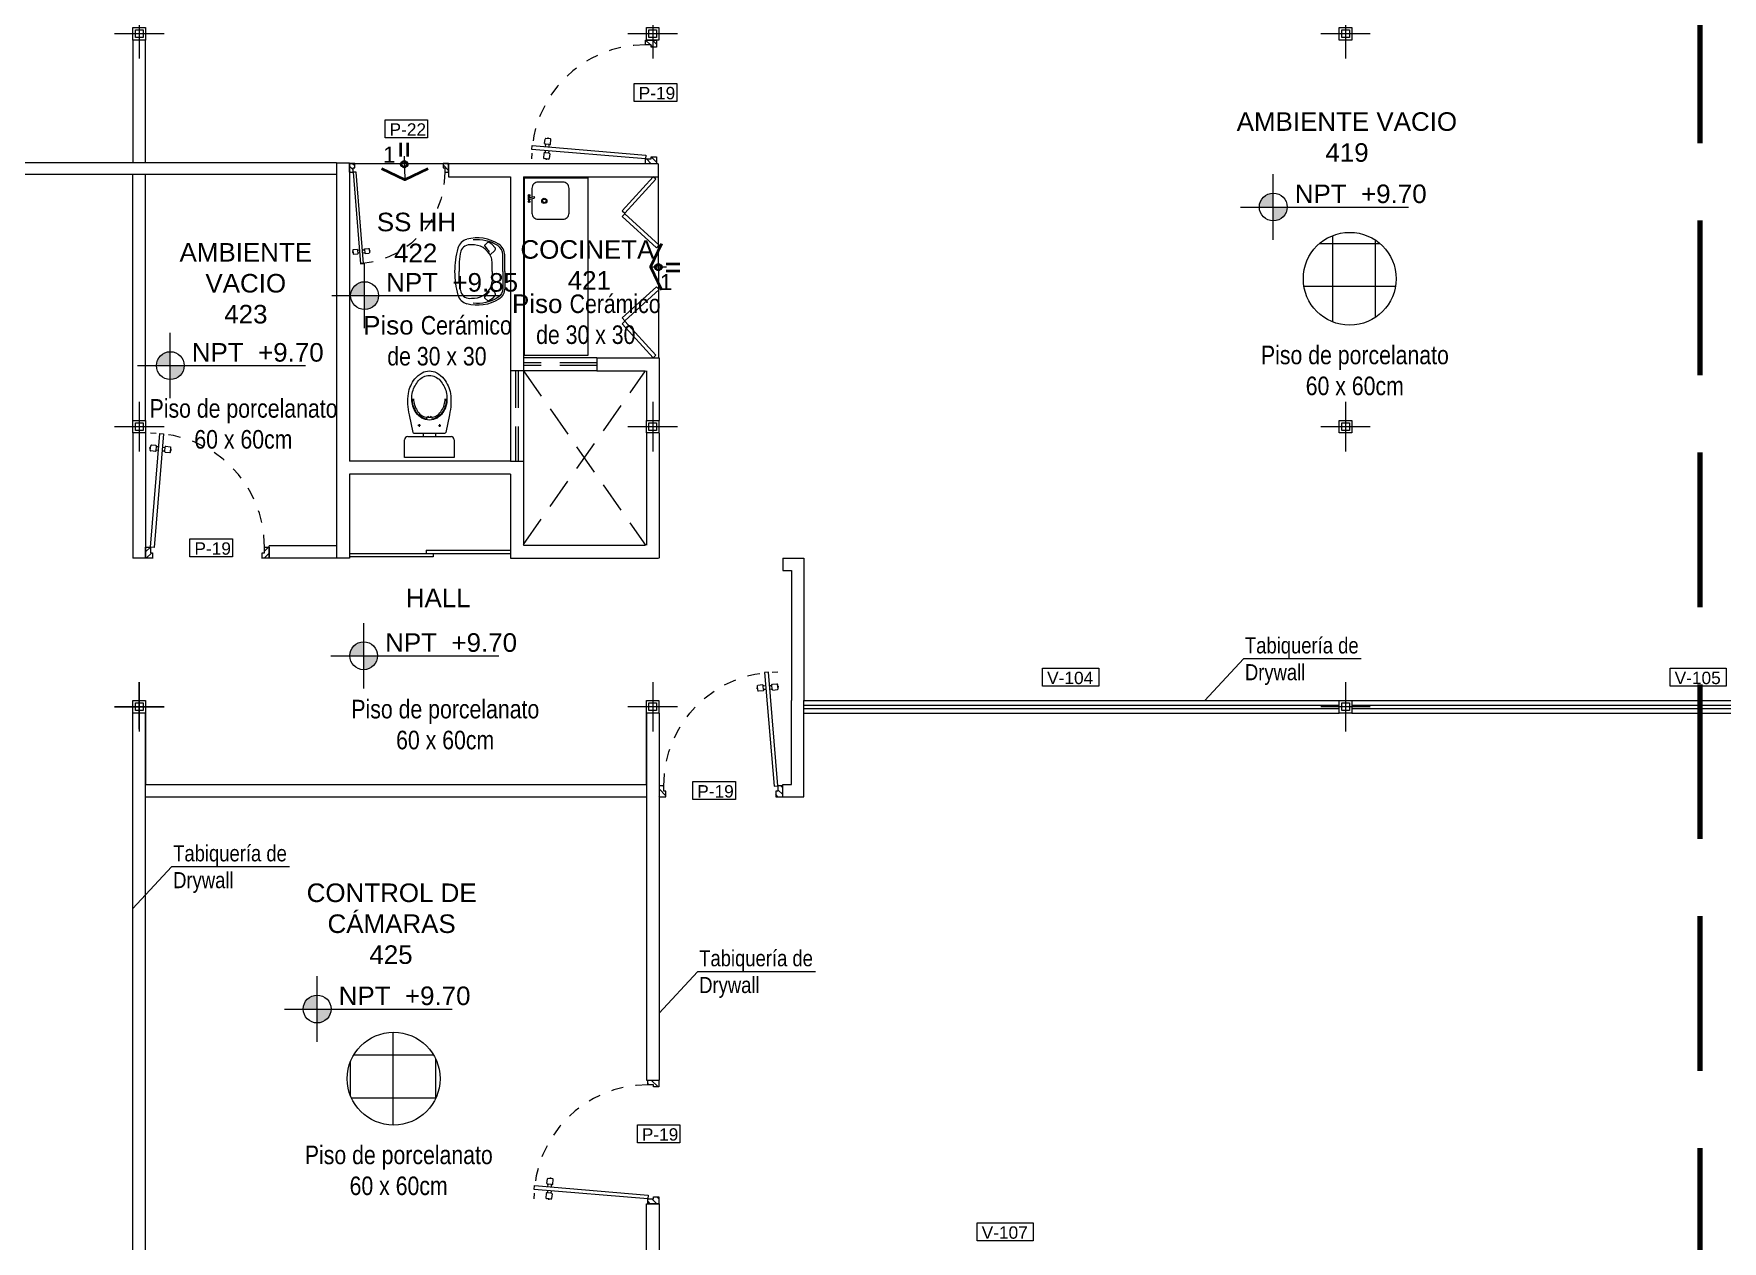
# Model space of a CAD drawing. Header units: inches. Extents: x 140 to 978, y -82 to 38.
# Drawn here: x 850.88 to 864.53, y 8.8 to 18.56 of the extents above; entities that cross this region are included whole.
import ezdxf

# ---------------------------------------------------------------- set-up
doc = ezdxf.new("R2010")
doc.units = ezdxf.units.IN
doc.header["$MEASUREMENT"] = 0
for name, pattern in [('DASHDOT2', [12.7, 6.35, -3.175, 0, -3.175]), ('DASHED', [0.75, 0.5, -0.25]), ('DASHED2', [0.375, 0.25, -0.125]), ('HIDDEN', [0.4, 0.3, -0.1])]:
    doc.linetypes.add(name, pattern=pattern)
for name, color, linetype, lineweight in [('UNSAAC-COLUMNA', 24, 'Continuous', 0), ('UNSAAC-CORTE MURO', 42, 'Continuous', 35), ('UNSAAC-EJE COLUMNA', 22, 'DASHDOT2', 0), ('UNSAAC-LINEA DE CORTE', 7, 'Continuous', 70), ('UNSAAC-LLAMADOS', 88, 'Continuous', 0), ('UNSAAC-MUEBLE', 254, 'Continuous', 0), ('UNSAAC-MURETE', 146, 'Continuous', 20), ('UNSAAC-PISOS', 253, 'Continuous', 0), ('UNSAAC-PROYECCIONES', 38, 'DASHED2', 0), ('UNSAAC-TEXTOS', 250, 'Continuous', 0), ('UNSAAC-VANOS', 24, 'Continuous', 0), ('UNSAAC-VARIOS', 30, 'Continuous', 0)]:
    doc.layers.add(name, color=color, linetype=linetype, lineweight=lineweight)
doc.styles.add('5mm', font='GOTHIC.TTF', dxfattribs={"height": 5})
doc.styles.add('narrow', font='')
doc.styles.get("Standard").update_dxf_attribs({"font": 'arial.ttf'})
doc.styles.get('narrow').set_extended_font_data('Arial Narrow', italic=True)

# ---------------------------------------------------------------- blocks, each defined once
blk = doc.blocks.new('PRTX80')
at = {"layer": 'UNSAAC-TEXTOS'}
h = blk.add_hatch(dxfattribs=at)
h.set_pattern_fill('ANSI31', color=256, scale=0.01, style=0)
h.set_pattern_definition([(45, (-1.629623, -4.234902), (-0.02245064, 0.02245064), [])])
h.paths.add_polyline_path([(-0.755, 0.036), (-0.8, 0.036), (-0.8, -0.036), (-0.769, -0.036), (-0.769, 0), (-0.755, 0)])
h.paths.add_polyline_path([(0, 0.036), (-0.045, 0.036), (-0.045, 0), (-0.032, 0), (-0.032, -0.036), (0, -0.036)])
at = {"layer": 'UNSAAC-PROYECCIONES', "ltscale": 0.15}
blk.add_arc((-0.032, -0.036), 0.737, 180, 270, dxfattribs=at)
at = {"layer": 'UNSAAC-TEXTOS'}
for p, q in [((-0.161, -0.651), (-0.163, -0.681)), ((-0.127, -0.65), (-0.157, -0.648)), ((-0.123, -0.654), (-0.124, -0.658)), ((-0.165, -0.662), (-0.166, -0.669)), ((-0.162, -0.67), (-0.166, -0.669)), ((-0.162, -0.662), (-0.165, -0.662)), ((-0.13, -0.688), (-0.16, -0.685)), ((-0.124, -0.658), (-0.126, -0.68)), ((-0.126, -0.68), (-0.126, -0.684)), ((-0.11, -0.682), (-0.126, -0.68)), ((-0.108, -0.659), (-0.124, -0.658)), ((-0.085, -0.684), (-0.07, -0.685)), ((-0.083, -0.661), (-0.068, -0.663)), ((-0.068, -0.663), (-0.07, -0.685)), ((-0.07, -0.685), (-0.07, -0.689)), ((-0.068, -0.659), (-0.068, -0.663)), ((-0.067, -0.693), (-0.037, -0.695)), ((-0.064, -0.655), (-0.034, -0.658)), ((-0.03, -0.662), (-0.033, -0.692)), ((-0.032, -0.681), (-0.028, -0.681)), ((-0.031, -0.673), (-0.028, -0.673)), ((-0.028, -0.673), (-0.028, -0.681))]:
    blk.add_line(p, q, dxfattribs=at)
for points in [[(-0.8, 0.036), (-0.755, 0.036), (-0.755, 0), (-0.769, 0), (-0.769, -0.036), (-0.8, -0.036), (-0.8, 0.036)], [(-0.045, 0.036), (0, 0.036), (0, -0.036), (-0.032, -0.036), (-0.032, 0), (-0.045, 0), (-0.045, 0.036)]]:
    blk.add_lwpolyline(points, dxfattribs=at)
blk.add_lwpolyline([(-0.056, -0.034), (-0.032, -0.036), (-0.093, -0.77), (-0.117, -0.768)], close=True, dxfattribs=at)
for centre, start, end in [((-0.157, -0.651), 85.2462, 175.2462), ((-0.127, -0.654), 355.2462, 85.2462), ((-0.16, -0.681), 175.2462, 265.2462), ((-0.13, -0.684), 265.2462, 355.2462), ((-0.067, -0.689), 175.2462, 265.2462), ((-0.064, -0.659), 85.2462, 175.2462), ((-0.037, -0.691), 265.2462, 355.2462), ((-0.034, -0.662), 355.2462, 85.2462)]:
    blk.add_arc(centre, 0.00375, start, end, dxfattribs=at)
blk = doc.blocks.new('A$C1DC20D96')
at = {"layer": 'UNSAAC-MUEBLE', "xscale": -1.167239801663273, "yscale": 1.167239801663273, "zscale": 1.167239801663273, "rotation": 180}
blk.add_blockref('PRTX80', (0, 0.034), dxfattribs=at)
blk = doc.blocks.new('puertaDer')
at = {"layer": 'UNSAAC-MUEBLE', "lineweight": 0, "ltscale": 0.4, "xscale": 1.070902481408632, "yscale": 1.070902481408632, "zscale": 1.070902481408632, "rotation": 270}
blk.add_blockref('A$C1DC20D96', (0.052, 0), dxfattribs=at)
blk = doc.blocks.new('puertaIzq')
at = {"layer": 'UNSAAC-MUEBLE', "color": 251, "linetype": 'Continuous', "xscale": -0.9999999580864767, "yscale": 0.9999999580864767, "zscale": 0.9999999580864767, "rotation": 180}
blk.add_blockref('puertaDer', (-0.033, 0), dxfattribs=at)
blk = doc.blocks.new('A$C53952AC4')
at = {"layer": 'UNSAAC-MUEBLE', "color": 251, "linetype": 'Continuous', "xscale": -0.8099999999999901, "yscale": 0.8099999999999901, "zscale": 0.8099999999999901, "rotation": 270}
blk.add_blockref('puertaIzq', (1, -0.009), dxfattribs=at)
blk = doc.blocks.new('P')
at = {"layer": 'UNSAAC-PISOS', "xscale": -1.242090626954516, "yscale": 1.242090626954516, "zscale": 1.242090626954516}
blk.add_blockref('A$C53952AC4', (1.237, -0.003), dxfattribs=at)
blk = doc.blocks.new('columna')
at = {"layer": 'UNSAAC-COLUMNA'}
for p, q in [((0, 0.2), (0, -0.2)), ((0, 0.2), (0, -0.2)), ((0.2, 0), (-0.2, 0)), ((0.2, 0), (-0.2, 0))]:
    blk.add_line(p, q, dxfattribs=at)
for points in [[(-0.0508, 0.0508), (0.0508, 0.0508), (0.0508, -0.0508), (-0.0508, -0.0508)], [(-0.0308, 0.0308), (0.0308, 0.0308), (0.0308, -0.0308), (-0.0308, -0.0308)]]:
    blk.add_lwpolyline(points, close=True, dxfattribs=at)
blk = doc.blocks.new('inodoro')
at = {"layer": 'UNSAAC-MUEBLE'}
for p, q in [((-0.073, 0.285), (-0.093, 0.285)), ((-0.083, 0.295), (-0.083, 0.275)), ((0.073, 0.285), (0.093, 0.285)), ((0.083, 0.295), (0.083, 0.275)), ((-0.2, 0.025), (-0.2, 0.17)), ((-0.175, 0.195), (0.175, 0.195)), ((0.2, 0.17), (0.2, 0.025)), ((0.2, 0.025), (-0.2, 0.025))]:
    blk.add_line(p, q, dxfattribs=at)
for points in [[(-0.122, 0.22, -0.356028), (-0.132, 0.227), (-0.162, 0.371, -0.088113), (-0.17, 0.544, -0.124068), (-0.118, 0.661, -0.086475), (-0.059, 0.711, -0.130408), (0, 0.726, -0.130408), (0.059, 0.711, -0.086475), (0.118, 0.661, -0.124068), (0.17, 0.544, -0.088113), (0.162, 0.371), (0.132, 0.227, -0.356028), (0.122, 0.22)], [(0, 0.689, -0.221073), (0.087, 0.649, -0.102493), (0.136, 0.557, -0.121565), (0.134, 0.442, -0.187395), (0.062, 0.345, -0.126952), (0, 0.329, -0.126952), (-0.062, 0.345, -0.187395), (-0.134, 0.442, -0.121565), (-0.136, 0.557, -0.102493), (-0.087, 0.649, -0.221073)]]:
    blk.add_lwpolyline(points, format="xyb", close=True, dxfattribs=at)
for points in [[(-0.128, 0.5, 0.134007), (-0.099, 0.405, 0.213245), (-0.025, 0.351, -0.668461), (-0.028, 0.337, -0.205105), (-0.109, 0.399, -0.136377), (-0.137, 0.5)], [(0.137, 0.5, -0.136377), (0.109, 0.399, -0.205105), (0.028, 0.337, -0.668461), (0.025, 0.351, 0.213245), (0.099, 0.405, 0.134007), (0.128, 0.5)], [(0.005, 0.361), (0.016, 0.355, -0.801198), (0.017, 0.352, -0.05862), (0, 0.35, -0.05862), (-0.017, 0.352, -0.801198), (-0.016, 0.355), (-0.005, 0.361)]]:
    blk.add_lwpolyline(points, format="xyb", dxfattribs=at)
blk.add_lwpolyline([(-0.051, 0.22), (-0.051, 0.195), (0.051, 0.195), (0.051, 0.22)], dxfattribs=at)
for centre, start, end in [((-0.174, 0.169), 92.0974, 177.9026), ((0.174, 0.169), 2.0974, 87.9026)]:
    blk.add_arc(centre, 0.026, start, end, dxfattribs=at)
blk = doc.blocks.new('lavat_planta')
at = {"layer": 'UNSAAC-MUEBLE'}
for p, q in [((-0.244, -0.113), (-0.264, -0.142)), ((-0.263, -0.151), (-0.238, -0.179)), ((-0.216, -0.088), (-0.244, -0.113)), ((-0.202, -0.158), (-0.186, -0.142)), ((-0.189, -0.089), (-0.152, -0.132)), ((-0.175, -0.143), (-0.172, -0.146)), ((0, -0.114), (-0.088, -0.114)), ((0, -0.114), (0.088, -0.114)), ((0.189, -0.089), (0.152, -0.132)), ((0.175, -0.143), (0.172, -0.146)), ((0.202, -0.158), (0.186, -0.142)), ((0.216, -0.088), (0.244, -0.113)), ((0.263, -0.151), (0.238, -0.179)), ((0.244, -0.113), (0.264, -0.142)), ((-0.228, -0.18), (-0.202, -0.158)), ((0.228, -0.18), (0.202, -0.158)), ((-0.088, -0.409), (0, -0.409)), ((0.088, -0.409), (0, -0.409))]:
    blk.add_line(p, q, dxfattribs=at)
for points in [[(0, 0), (-0.15, 0, 0.256041), (-0.247, -0.053, 0.213405), (-0.29, -0.341)], [(0, 0), (0.15, 0, -0.256041), (0.247, -0.053, -0.213405), (0.29, -0.341)], [(0, -0.017), (-0.15, -0.017, 0.256041), (-0.233, -0.062, 0.173076), (-0.284, -0.284, 0.173076)], [(0, -0.017), (0.15, -0.017, -0.256041), (0.233, -0.062, -0.173076), (0.284, -0.284, -0.173076)]]:
    blk.add_lwpolyline(points, format="xyb", dxfattribs=at)
for centre, radius, start, end in [((-0.257, -0.146), 0.00766, 146.2845, 221.0131), ((-0.063, -0.285), 0.177, 114.4352, 184.1161), ((-0.203, -0.102), 0.0192, 40.2401, 132.1935), ((-0.181, -0.148), 0.00766, 40.4531, 133.2879), ((-0.088, -0.229), 0.115, 90, 114.4352), ((0.088, -0.229), 0.115, 65.5648, 90), ((0.063, -0.285), 0.177, 355.8839, 65.5648), ((0.181, -0.148), 0.00766, 46.7121, 139.5469), ((0.203, -0.102), 0.0192, 47.8065, 139.7599), ((0.257, -0.146), 0.00766, 318.9869, 33.7155), ((-0.155, -0.314), 0.0857, 169.0146, 251.0956), ((-0.233, -0.174), 0.00766, 221.0131, 311.8952), ((0.155, -0.314), 0.0857, 288.9044, 10.9854), ((0.233, -0.174), 0.00766, 228.1048, 318.9869), ((-0.179, -0.31), 0.115, 195.6322, 254.1163), ((0.003, 0.331), 0.781, 254.1163, 269.7659), ((-0.075, 0.013), 0.422, 255.2594, 268.2373), ((-0.003, 0.331), 0.781, 270.2341, 285.8837), ((0.075, 0.013), 0.422, 271.7627, 284.7406), ((0.179, -0.31), 0.115, 285.8837, 344.3678)]:
    blk.add_arc(centre, radius, start, end, dxfattribs=at)
blk = doc.blocks.new('npt')
at = {"layer": 'UNSAAC-TEXTOS'}
h = blk.add_hatch(color=0, dxfattribs=at)
h.dxf.hatch_style = 1
h.paths.add_polyline_path([(0.0522, 0), (0, 0), (0, -0.0522, 0.414214)])
h.paths.add_polyline_path([(0, 0.0522, 0.414214), (-0.0522, 0), (0, 0)])
at = {"layer": 'UNSAAC-TEXTOS', "color": 0}
for p, q in [((0, -0.1228), (0, 0.1228)), ((-0.1228, 0), (0.507, 0))]:
    blk.add_line(p, q, dxfattribs=at)
blk.add_circle((0, 0), 0.0522, dxfattribs=at)
blk = doc.blocks.new('npty')
at = {"layer": 'UNSAAC-TEXTOS', "xscale": 2.154779168756153, "yscale": 2.154779168756153, "zscale": 2.154779168756153}
blk.add_blockref('npt', (1323.156, 5.491), dxfattribs=at)
at = {"layer": 'UNSAAC-TEXTOS', "insert": (1323.33, 5.673), "char_height": 0.15, "width": 1.06387, "attachment_point": 1, "style": '5mm'}
blk.add_mtext('{\\fArial|b0|i0|c0|p34;NPT  +9.70}', dxfattribs=at)
blk = doc.blocks.new('puzo')
at = {"layer": 'UNSAAC-PISOS'}
h = blk.add_hatch(dxfattribs=at)
h.set_pattern_fill('_USER', color=256, scale=0.345285, style=0, double=1, pattern_type=0)
h.set_pattern_definition([(0, (1324.06815, 3.74796), (0, 0.34529), []), (90, (1324.06815, 3.74796), (-0.34529, 2e-17), [])])
edge = h.paths.add_edge_path()
edge.add_arc((1324.206, 3.903), 0.375, 0, 360)
blk.add_circle((1324.206, 3.903), 0.375, dxfattribs=at)
at = {"layer": 'UNSAAC-TEXTOS', "insert": (1323.476, 3.362), "char_height": 0.15, "width": 1.52397, "attachment_point": 1, "style": 'narrow'}
blk.add_mtext('\\pi0.012394;{\\fArial Narrow|b0|i0|c0|p34;Piso de porcelanato \\P\\pi0.37414;60 x 60cm}', dxfattribs=at)
blk = doc.blocks.new('D')
at = {"layer": 'UNSAAC-COLUMNA'}
for p in [(1310.732, 18.565), (1314.882, 18.565), (1320.482, 18.565), (1310.732, 15.388), (1314.882, 15.388), (1320.482, 15.388), (1314.882, 13.124), (1320.482, 13.124)]:
    blk.add_blockref('columna', p, dxfattribs=at)

msp = doc.modelspace()

# ---------------------------------------------------------------- linework, layer by layer
at = {"layer": 'UNSAAC-CORTE MURO'}
for p, q in [((853.846, 17.572), (853.846, 17.684)), ((853.846, 17.572), (853.846, 17.684)), ((853.902, 17.572), (853.902, 17.684)), ((853.902, 17.572), (853.902, 17.684)), ((855.99, 16.706), (856.102, 16.706)), ((855.99, 16.706), (856.102, 16.706)), ((855.99, 16.649), (856.102, 16.649)), ((855.99, 16.649), (856.102, 16.649))]:
    msp.add_line(p, q, dxfattribs=at)
for points in [[(854.064, 17.474), (853.879, 17.384), (853.693, 17.474)], [(855.954, 16.866), (855.863, 16.68), (855.954, 16.495)]]:
    msp.add_lwpolyline(points, dxfattribs=at)
for centre in [(853.874, 17.51), (855.928, 16.678)]:
    msp.add_circle(centre, 0.024, dxfattribs=at)
at = {"layer": 'UNSAAC-EJE COLUMNA'}
for p, q in [((851.732, 12.943), (851.732, 13.324)), ((851.532, 13.124), (851.932, 13.124))]:
    msp.add_line(p, q, dxfattribs=at)
at = {"layer": 'UNSAAC-LINEA DE CORTE', "linetype": 'DASHED', "ltscale": 2.5}
msp.add_line((864.346, 28.305), (864.346, -17.342), dxfattribs=at)
at = {"layer": 'UNSAAC-LLAMADOS', "ltscale": 2.5}
for points in [[(861.609, 13.51), (860.656, 13.51), (860.344, 13.175)], [(852.947, 11.83), (851.993, 11.83), (851.681, 11.494)], [(857.198, 10.981), (856.245, 10.981), (855.933, 10.646)]]:
    msp.add_lwpolyline(points, dxfattribs=at)
at = {"layer": 'UNSAAC-MUEBLE'}
for p, q in [((854.89, 17.257), (854.876, 17.257)), ((854.876, 17.207), (854.89, 17.207)), ((854.879, 17.24), (854.879, 17.251)), ((854.879, 17.251), (854.879, 17.24)), ((854.879, 17.223), (854.879, 17.213)), ((854.923, 17.246), (854.882, 17.236)), ((854.883, 17.264), (854.883, 17.25)), ((854.883, 17.25), (854.883, 17.239)), ((854.883, 17.225), (854.883, 17.214)), ((854.883, 17.214), (854.883, 17.2)), ((854.884, 17.228), (854.925, 17.237)), ((854.886, 17.251), (854.886, 17.24)), ((854.886, 17.24), (854.886, 17.251)), ((854.886, 17.213), (854.886, 17.223)), ((854.107, 14.361), (853.432, 14.361)), ((854.107, 14.336), (853.432, 14.336)), ((854.052, 14.389), (854.732, 14.389)), ((854.052, 14.389), (854.052, 14.364)), ((854.052, 14.364), (854.732, 14.364)), ((854.107, 14.361), (854.107, 14.336))]:
    msp.add_line(p, q, dxfattribs=at)
msp.add_lwpolyline([(854.906, 17.233), (854.906, 17.115, 0.414214), (854.956, 17.065), (855.156, 17.065, 0.414214), (855.206, 17.115), (855.206, 17.315, 0.414214), (855.156, 17.365), (854.956, 17.365, 0.414214), (854.906, 17.315), (854.906, 17.241)], format="xyb", dxfattribs=at)
at = {"layer": 'UNSAAC-MUEBLE', "linetype": 'HIDDEN', "ltscale": 3}
for points in [[(855.907, 17.389), (855.885, 17.409), (855.634, 17.134), (855.656, 17.114)], [(855.656, 17.11), (855.934, 16.857), (855.913, 16.835), (855.636, 17.088)], [(855.656, 16.245), (855.934, 16.498), (855.913, 16.52), (855.636, 16.267)], [(855.907, 15.966), (855.885, 15.946), (855.634, 16.221), (855.656, 16.242)]]:
    msp.add_lwpolyline(points, close=True, dxfattribs=at)
at = {"layer": 'UNSAAC-MUEBLE'}
for centre, radius in [((854.883, 17.257), 0.00709), ((854.883, 17.207), 0.00709), ((855.006, 17.214), 0.0209), ((855.006, 17.214), 0.0148)]:
    msp.add_circle(centre, radius, dxfattribs=at)
for centre, radius, start, end in [((854.883, 17.232), 0.00709, 48.9628, 337.8013), ((854.874, 17.24), 0.005, 316.794, 359.9926), ((854.874, 17.223), 0.005, 359.9926, 43.1911), ((854.883, 17.232), 0.00413, 103.3821, 283.3821), ((854.891, 17.24), 0.005, 179.9926, 215.5257), ((854.891, 17.223), 0.005, 136.794, 179.9926), ((854.924, 17.242), 0.00413, 283.3821, 103.3821)]:
    msp.add_arc(centre, radius, start, end, dxfattribs=at)
at = {"layer": 'UNSAAC-MURETE'}
msp.add_lwpolyline([(855.357, 15.963), (854.846, 15.963), (854.846, 17.4), (855.357, 17.4), (855.357, 15.963)], dxfattribs=at)
at = {"layer": 'UNSAAC-PISOS'}
for p, q in [((854.232, 17.514), (853.432, 17.514)), ((855.927, 17.409), (855.929, 15.946))]:
    msp.add_line(p, q, dxfattribs=at)
at = {"layer": 'UNSAAC-PROYECCIONES'}
for p, q in [((854.837, 14.435), (855.824, 15.841)), ((854.837, 15.841), (855.824, 14.43))]:
    msp.add_line(p, q, dxfattribs=at)
at = {"layer": 'UNSAAC-TEXTOS'}
for points in [[(855.733, 18.164), (856.076, 18.164), (856.076, 18.018), (855.733, 18.018)], [(853.719, 17.87), (854.062, 17.87), (854.062, 17.724), (853.719, 17.724)], [(852.142, 14.482), (852.485, 14.482), (852.485, 14.336), (852.142, 14.336)], [(859.034, 13.436), (859.487, 13.436), (859.487, 13.29), (859.034, 13.29)], [(864.106, 13.436), (864.559, 13.436), (864.559, 13.29), (864.106, 13.29)], [(856.206, 12.52), (856.55, 12.52), (856.55, 12.374), (856.206, 12.374)], [(855.758, 9.745), (856.101, 9.745), (856.101, 9.599), (855.758, 9.599)], [(858.505, 8.952), (858.958, 8.952), (858.958, 8.806), (858.505, 8.806)]]:
    msp.add_lwpolyline(points, close=True, dxfattribs=at)
at = {"layer": 'UNSAAC-VANOS'}
for p, q in [((853.874, 17.576), (853.879, 17.384)), ((853.874, 17.576), (853.879, 17.384)), ((855.994, 16.678), (855.862, 16.678)), ((855.994, 16.678), (855.862, 16.678))]:
    msp.add_line(p, q, dxfattribs=at)
at = {"layer": 'UNSAAC-VANOS', "linetype": 'DASHED', "ltscale": 0.6}
for p, q in [((854.774, 15.841), (854.774, 15.109)), ((854.794, 15.841), (854.794, 15.109)), ((855.431, 15.904), (854.837, 15.904)), ((855.431, 15.884), (854.837, 15.884))]:
    msp.add_line(p, q, dxfattribs=at)
at = {"layer": 'UNSAAC-VANOS', "linetype": 'Continuous', "ltscale": 0.6}
for p, q in [((857.103, 13.137), (861.431, 13.137)), ((857.103, 13.11), (861.431, 13.11))]:
    msp.add_line(p, q, dxfattribs=at)
for points in [[(861.533, 13.137), (867.033, 13.137)], [(861.533, 13.109), (867.033, 13.109)]]:
    msp.add_lwpolyline(points, dxfattribs=at)
at = {"layer": 'UNSAAC-VARIOS'}
for p, q in [((851.783, 17.522), (851.783, 18.514)), ((853.327, 17.522), (846.532, 17.522)), ((853.327, 17.522), (853.432, 17.522)), ((853.327, 17.522), (853.327, 14.325)), ((853.432, 17.522), (853.432, 15.109)), ((855.927, 17.514), (854.232, 17.514)), ((854.232, 17.514), (854.232, 17.409)), ((854.232, 17.514), (854.232, 17.506)), ((854.232, 17.514), (854.232, 17.409)), ((854.232, 17.506), (854.232, 17.417)), ((855.927, 17.514), (855.927, 17.409)), ((853.327, 17.426), (846.532, 17.426)), ((851.681, 15.439), (851.681, 17.426)), ((851.783, 15.439), (851.783, 17.426)), ((854.232, 17.409), (854.732, 17.409)), ((854.732, 17.409), (854.732, 15.841)), ((854.837, 17.409), (854.837, 15.841)), ((854.837, 17.409), (855.927, 17.409)), ((854.837, 15.841), (854.732, 15.841)), ((854.732, 15.841), (854.732, 15.109)), ((855.431, 15.946), (854.837, 15.946)), ((854.837, 15.841), (854.837, 15.109)), ((855.431, 15.841), (854.837, 15.841)), ((855.431, 15.946), (855.431, 15.841)), ((855.431, 15.946), (855.929, 15.946)), ((855.431, 15.841), (855.824, 15.841)), ((855.831, 15.841), (855.831, 15.439)), ((855.933, 15.946), (855.933, 15.439)), ((855.831, 15.337), (855.831, 14.43)), ((855.933, 15.337), (855.933, 14.325)), ((854.732, 15.109), (853.432, 15.109)), ((854.732, 15.109), (854.837, 15.109)), ((854.837, 15.109), (854.837, 14.43)), ((854.732, 15.004), (853.432, 15.004)), ((853.432, 15.004), (853.432, 14.325)), ((854.732, 15.004), (854.732, 14.325)), ((852.783, 14.325), (852.783, 14.425)), ((854.837, 14.43), (855.824, 14.43)), ((853.432, 14.325), (853.327, 14.325)), ((854.732, 14.325), (854.837, 14.325)), ((854.829, 14.325), (855.929, 14.325)), ((857.103, 13.175), (861.431, 13.175)), ((851.783, 13.073), (851.783, 13.056)), ((851.783, 13.056), (851.783, 12.496)), ((857.103, 13.073), (861.431, 13.073)), ((851.783, 12.496), (855.831, 12.496)), ((851.783, 12.396), (855.831, 12.396)), ((855.831, 10.106), (855.933, 10.106)), ((855.831, 8.596), (855.831, 9.106)), ((855.831, 9.106), (855.933, 9.106))]:
    msp.add_line(p, q, dxfattribs=at)
for points in [[(851.681, 18.514), (851.681, 17.522)], [(851.681, 15.337), (851.681, 14.325)], [(851.783, 15.337), (851.783, 14.325)], [(853.332, 14.425), (852.783, 14.425)], [(851.845, 14.325), (851.681, 14.325)], [(853.327, 14.325), (852.72, 14.325)], [(856.933, 14.325), (857.103, 14.325), (857.103, 13.175)], [(856.933, 14.325), (856.933, 14.225), (857.003, 14.225), (857.003, 13.175)], [(856.933, 12.396), (857.103, 12.396), (857.103, 13.175)], [(856.933, 12.396), (856.933, 12.496), (857.003, 12.496), (857.003, 13.175)], [(861.533, 13.175), (867.033, 13.175)], [(851.681, 8.596), (851.681, 13.073)], [(851.783, 8.596), (851.783, 13.073)], [(855.831, 12.496), (855.831, 13.073)], [(855.831, 13.073), (855.831, 10.106)], [(855.933, 13.073), (855.933, 10.106)], [(861.533, 13.073), (867.033, 13.073)], [(855.933, 9.106), (855.933, 8.596)]]:
    msp.add_lwpolyline(points, dxfattribs=at)

# ---------------------------------------------------------------- block references
at = {"layer": 'UNSAAC-CORTE MURO'}
for name, p in [('npty', (-462.258, 11.673)), ('puzo', (-462.69, 12.681)), ('npty', (-471.173, 10.391)), ('npty', (-469.61, 8.045)), ('npty', (-469.986, 5.189)), ('puzo', (-470.418, 6.214))]:
    msp.add_blockref(name, p, dxfattribs=at)
at = {"layer": 'UNSAAC-EJE COLUMNA'}
msp.add_blockref('columna', (851.732, 13.124), dxfattribs=at)
at = {"layer": 'UNSAAC-MUEBLE', "color": 251, "linetype": 'Continuous', "xscale": -1}
msp.add_blockref('puertaDer', (855.957, 17.514), dxfattribs=at)
at = {"layer": 'UNSAAC-MUEBLE', "ltscale": 2.5, "xscale": 0.8999999999999773, "yscale": 0.8999999999999773, "zscale": 0.8999999999999773, "rotation": 270}
msp.add_blockref('lavat_planta', (854.686, 16.642), dxfattribs=at)
at = {"layer": 'UNSAAC-MUEBLE'}
msp.add_blockref('inodoro', (854.077, 15.113), dxfattribs=at)
at = {"layer": 'UNSAAC-MUEBLE', "color": 251, "linetype": 'Continuous', "xscale": -1, "rotation": 270}
msp.add_blockref('puertaDer', (851.783, 14.281), dxfattribs=at)
at = {"layer": 'UNSAAC-MUEBLE', "ltscale": 2.5, "xscale": -1}
msp.add_blockref('puertaDer', (855.976, 9.106), dxfattribs=at)
at = {"layer": 'UNSAAC-TEXTOS'}
msp.add_blockref('D', (-459, 0), dxfattribs=at)
at = {"layer": 'UNSAAC-TEXTOS', "xscale": 2.154779168756153, "yscale": 2.154779168756153, "zscale": 2.154779168756153}
msp.add_blockref('npt', (853.553, 16.448), dxfattribs=at)
at = {"layer": 'UNSAAC-VARIOS', "xscale": 0.8000000000000114, "yscale": -0.8000000000000114, "zscale": 0.8000000000000114}
msp.add_blockref('P', (853.432, 17.514), dxfattribs=at)
at = {"layer": 'UNSAAC-VARIOS', "rotation": 90.00000000000001}
msp.add_blockref('puertaDer', (856.933, 12.352), dxfattribs=at)

# ---------------------------------------------------------------- texts
at = {"layer": 'UNSAAC-LLAMADOS', "char_height": 0.13, "width": 1.15269, "attachment_point": 7, "style": 'narrow'}
for insert in [(860.669, 13.299), (852.006, 11.618), (856.258, 10.77)]:
    msp.add_mtext('{\\fArial Narrow|b0|i0|c0|p34;Tabiquería de Drywall}', dxfattribs=dict(at, insert=insert))
at = {"layer": 'UNSAAC-TEXTOS', "char_height": 0.1, "attachment_point": 1}
for s, insert in [('{\\f@Arial Unicode MS|b0|i0|c0|p34;P-}19', (855.769, 18.135)), ('{\\f@Arial Unicode MS|b0|i0|c0|p34;P-}22', (853.755, 17.841)), ('{\\f@Arial Unicode MS|b0|i0|c0|p34;P-}19', (852.178, 14.453)), ('{\\f@Arial Unicode MS|b0|i0|c0|p34;V-}104', (859.07, 13.407)), ('{\\f@Arial Unicode MS|b0|i0|c0|p34;V-}105', (864.142, 13.407)), ('{\\f@Arial Unicode MS|b0|i0|c0|p34;P-}19', (856.242, 12.49)), ('{\\f@Arial Unicode MS|b0|i0|c0|p34;P-}19', (855.794, 9.716)), ('{\\f@Arial Unicode MS|b0|i0|c0|p34;V-}107', (858.541, 8.923))]:
    msp.add_mtext_dynamic_manual_height_columns(s, width=0.2, gutter_width=1, heights=[0], dxfattribs=dict(at, insert=insert))
at = {"layer": 'UNSAAC-TEXTOS'}
for s, insert, char_height, width, attachment_point in [('\\pi0.25121;AMBIENTE VACIO \\P\\pi0.96836;419', (860.351, 17.93), 0.15, 2.27449, 1), ('1', (853.753, 17.588), 0.13, 0.04244, 5), ('\\pi0.83018;SS HH\\P\\pi0.96929;422', (852.822, 17.118), 0.15, 2.27449, 1), ('\\pi0.1227;AMBIENTE \\P\\pi0.33179;VACIO\\P\\pi0.48394;423', (851.935, 16.873), 0.15, 1.30533, 1), ('\\pi0.60094;COCINETA\\P\\pi0.983;421', (854.212, 16.896), 0.15, 2.27449, 1), ('1', (855.99, 16.557), 0.13, 0.04244, 5), ('\\pi0.88728;HALL', (852.999, 14.079), 0.15, 2.27449, 1), ('\\pi0.46117;CONTROL DE \\P\\pi0.62979;CÁMARAS\\P\\pi0.96796;425', (852.624, 11.695), 0.15, 2.27449, 1)]:
    msp.add_mtext(s, dxfattribs=dict(at, insert=insert, char_height=char_height, width=width, attachment_point=attachment_point))
at = {"layer": 'UNSAAC-TEXTOS', "char_height": 0.15, "attachment_point": 1}
for s, insert, width, style in [('{\\fArial|b0|i0|c0|p34;NPT  +9.85}', (853.728, 16.63), 1.06387, '5mm'), ('\\pi0.0058441;{\\fArial|b0|i0|c204|p34;Piso \\fArial Narrow|b0|i0|c0|p34;Cerámico \\P\\pi0.20066;de 30 x 30}', (854.739, 16.457), 1.18989, 'narrow'), ('\\pi0.0058441;{\\fArial|b0|i0|c204|p34;Piso \\fArial Narrow|b0|i0|c0|p34;Cerámico \\P\\pi0.20066;de 30 x 30}', (853.536, 16.283), 1.18989, 'narrow'), ('\\pi0.012394;{\\fArial Narrow|b0|i0|c0|p34;Piso de porcelanato \\P\\pi0.37414;60 x 60cm}', (851.803, 15.611), 1.52397, 'narrow'), ('\\pi0.012394;{\\fArial Narrow|b0|i0|c0|p34;Piso de porcelanato \\P\\pi0.37414;60 x 60cm}', (853.434, 13.18), 1.52397, 'narrow')]:
    msp.add_mtext(s, dxfattribs=dict(at, insert=insert, width=width, style=style))

doc.saveas('drawing.dxf')
